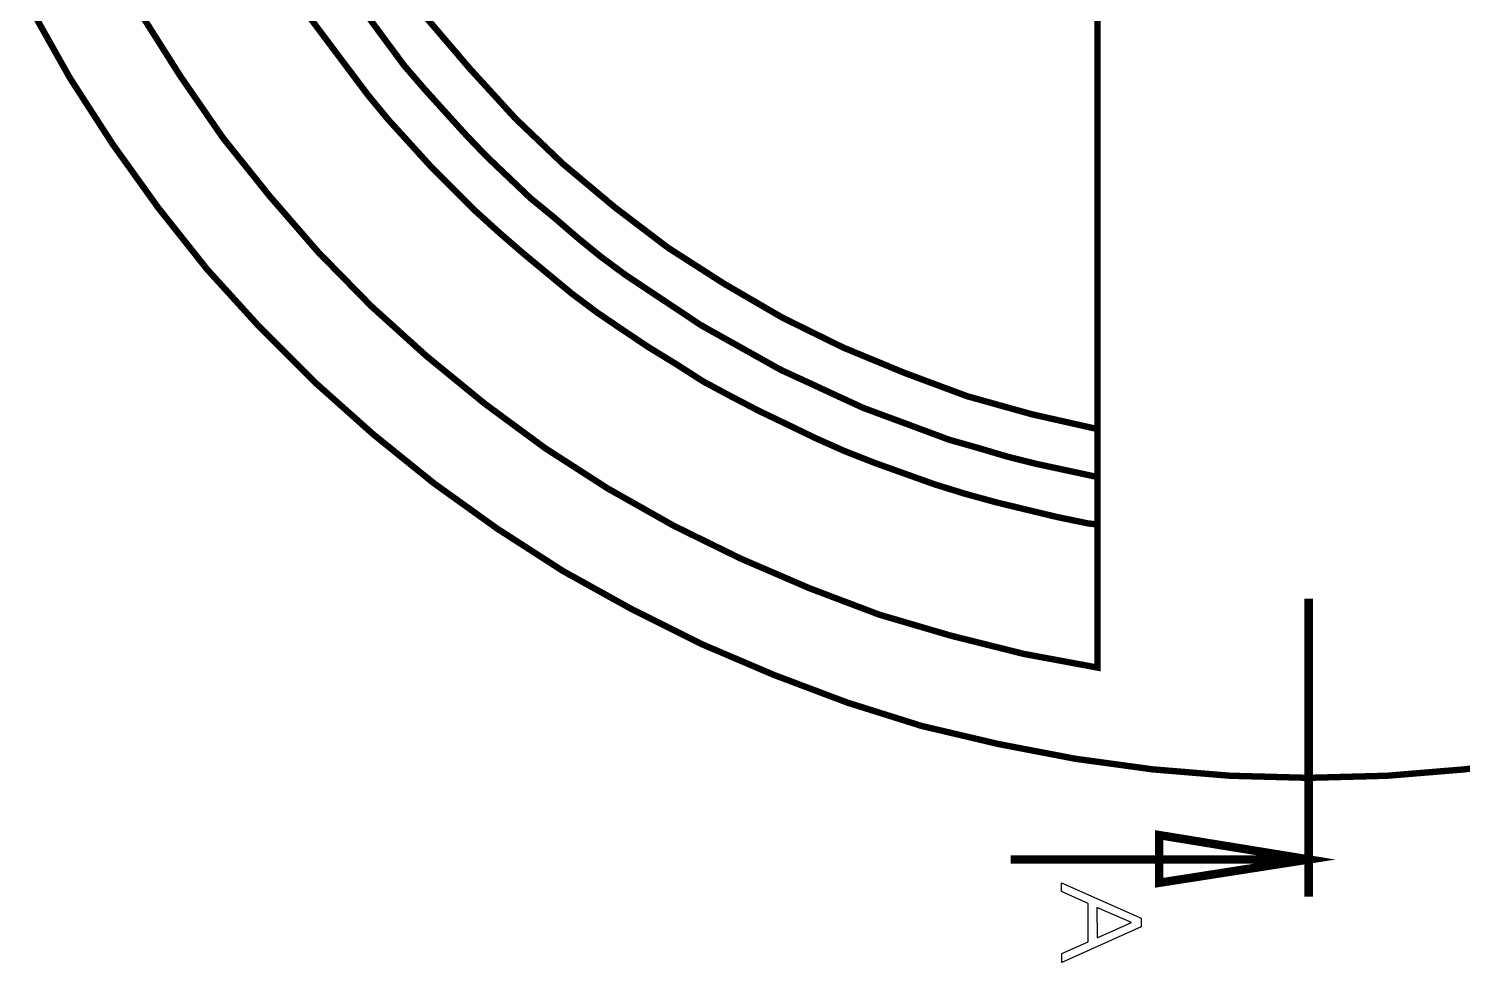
# Model space of a CAD drawing. Extents: x 0.1 to 11.6, y 0.3 to 16.2.
# Drawn here: x 1.892 to 4.145, y 9.532 to 11 of the extents above; entities that cross this region are included whole.
import ezdxf

# ---------------------------------------------------------------- set-up
doc = ezdxf.new("R2010")
doc.units = 0
doc.header["$MEASUREMENT"] = 0

msp = doc.modelspace()

# ---------------------------------------------------------------- linework, layer by layer
at = {"color": 0}
for points, const_width in [([(2.06668, 11.025), (2.12999, 10.925), (2.19667, 10.8283), (2.27001, 10.7367), (2.34668, 10.6483), (2.43001, 10.5633), (2.51665, 10.485), (2.60835, 10.41), (2.70335, 10.34), (2.80165, 10.2767), (2.905, 10.2183), (3.00999, 10.1667), (3.11833, 10.12), (3.22835, 10.0783), (3.34169, 10.045), (3.45503, 10.0167), (3.57167, 9.99501), (3.57167, 9.99501), (3.57167, 14.1917)], 0.01), ([(1.89665, 11.0283), (1.95665, 10.9217), (2.02333, 10.8184), (2.095, 10.7183), (2.17165, 10.6217), (2.25499, 10.53), (2.34169, 10.4434), (2.43332, 10.3617), (2.52832, 10.285), (2.62831, 10.2133), (2.73167, 10.1467), (2.84, 10.0866), (2.94997, 10.0317), (3.06332, 9.98335), (3.17833, 9.94), (3.29497, 9.90332), (3.41499, 9.875), (3.53668, 9.85167), (3.65831, 9.83501), (3.78, 9.82497), (3.90332, 9.82167), (3.90332, 9.82167), (4.02669, 9.82497), (4.14833, 9.83501), (4.27165, 9.85167)], 0.01), ([(2.33501, 11.015), (2.36501, 10.975), (2.39501, 10.935), (2.42503, 10.895), (2.45665, 10.8567), (2.49001, 10.82), (2.52333, 10.7833), (2.55832, 10.7483), (2.59332, 10.7133), (2.62999, 10.68), (2.66835, 10.6467), (2.70665, 10.615), (2.74501, 10.5833), (2.785, 10.5533), (2.82667, 10.525), (2.86664, 10.4983), (2.91, 10.4717), (2.95167, 10.445), (2.99501, 10.4217), (3.03999, 10.3983), (3.08501, 10.3767), (3.12999, 10.355), (3.17503, 10.335), (3.22168, 10.3167), (3.26833, 10.3), (3.315, 10.2833), (3.36333, 10.2683), (3.41168, 10.255), (3.46001, 10.2433), (3.50836, 10.2317), (3.55664, 10.2217), (3.57167, 10.22)], 0.01), ([(2.42503, 11.0183), (2.45335, 10.98), (2.48167, 10.9417), (2.51335, 10.905), (2.54497, 10.87), (2.57667, 10.835), (2.61003, 10.8), (2.64501, 10.7667), (2.68001, 10.7333), (2.71669, 10.7033), (2.75331, 10.6717), (2.78999, 10.6417), (2.82835, 10.6133), (2.86833, 10.5866), (2.90831, 10.56), (2.94835, 10.5333), (2.99001, 10.51), (3.03168, 10.4867), (3.07335, 10.4633), (3.11664, 10.4434), (3.16, 10.4233), (3.20335, 10.4033), (3.24832, 10.3867), (3.29335, 10.37), (3.33832, 10.3533), (3.38499, 10.34), (3.43001, 10.3267), (3.47667, 10.315), (3.52333, 10.305), (3.56999, 10.295), (3.57167, 10.295)], 0.01), ([(2.51665, 11.0167), (2.58501, 10.9367), (2.65668, 10.8583), (2.73167, 10.7867), (2.81332, 10.7183), (2.89665, 10.655), (2.98503, 10.5983), (3.07667, 10.545), (3.17165, 10.4983), (3.26833, 10.4583), (3.36664, 10.4217), (3.46832, 10.3933), (3.57167, 10.37)], 0.01), ([(3.90332, 10.1033), (3.90332, 9.63499)], 0.013333), ([(3.435, 9.69336), (3.90332, 9.69336)], 0.013333)]:
    msp.add_lwpolyline(points, dxfattribs=dict(at, const_width=const_width))
at = {"color": 0, "const_width": 0.013333}
msp.add_lwpolyline([(3.90332, 9.69336), (3.66835, 9.65668), (3.66835, 9.73167), (3.90332, 9.69336)], close=True, dxfattribs=at)
at = {"color": 0}
for points in [[(3.90332, 9.69336), (3.66835, 9.65668), (3.66835, 9.73167), (3.90332, 9.69336)], [(3.64031, 9.5874), (3.51531, 9.53162), (3.51531, 9.54551), (3.55697, 9.56396), (3.55675, 9.62408), (3.51508, 9.64274), (3.51508, 9.65662), (3.64008, 9.60129), (3.64031, 9.5874)], [(3.62489, 9.59435), (3.57064, 9.618), (3.57086, 9.57004), (3.62489, 9.59435)]]:
    msp.add_lwpolyline(points, close=True, dxfattribs=at)

doc.saveas('drawing.dxf')
